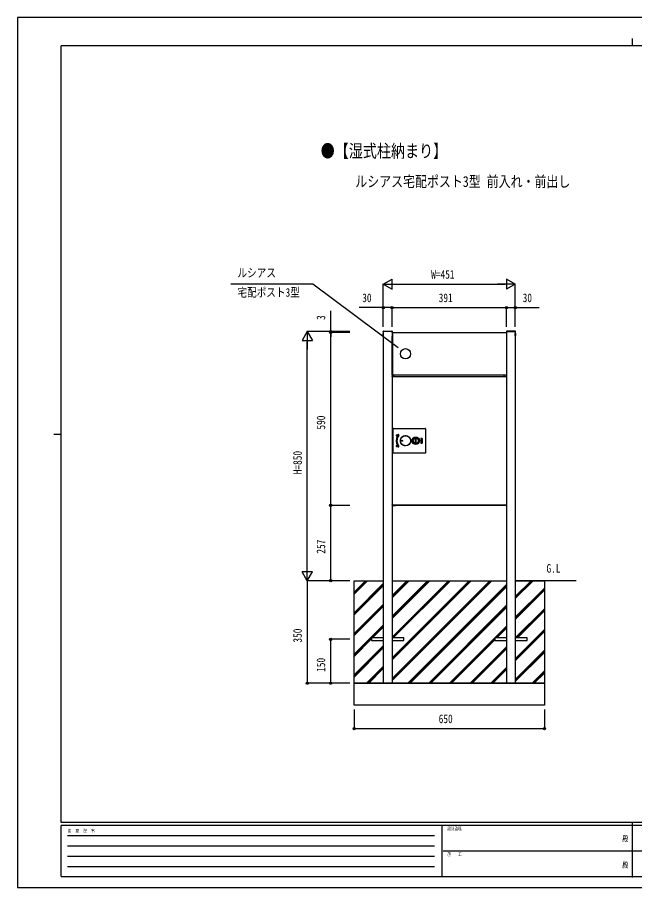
# Model space of a CAD drawing. Units: millimetres, scale not verified. Extents: x -2102 to 2102, y -1485 to 1485.
# Drawn here: x -2102 to 5, y -1485 to 1485 of the extents above; entities that cross this region are included whole.
import ezdxf
from ezdxf.enums import TextEntityAlignment as Align

# ---------------------------------------------------------------- set-up
doc = ezdxf.new("R2010")
doc.units = ezdxf.units.MM
doc.header["$LTSCALE"] = 8
doc.header["$PDMODE"] = 32
doc.header["$PDSIZE"] = 4
for name, color, linetype in [('0-1_USER1', 3, 'Continuous'), ('0-3_YKK_A1', 4, 'Continuous'), ('0-4_YKK_D', 6, 'Continuous'), ('0-5_YKK_ZWAK', 7, 'Continuous')]:
    doc.layers.add(name, color=color, linetype=linetype)
doc.styles.add('ＭＳ ゴシック', font='')
doc.styles.get('ＭＳ ゴシック').set_extended_font_data('MS Gothic')

msp = doc.modelspace()

# ---------------------------------------------------------------- linework, layer by layer
at = {"layer": '0-3_YKK_A1'}
for p, q in [((-853.64, 412.5), (-853.575, 413.561)), ((-852.642, 412.5), (-853.64, 412.5)), ((-853.5, 406.25), (-852.991, 406.25)), ((-852.991, 406.25), (-852.991, 398.75)), ((-822.99, 412.5), (-852.99, 412.5)), ((-852.99, 412.5), (-852.99, -787.5)), ((-823.638, 412.5), (-852.642, 412.5)), ((-852.577, 414.5), (-823.703, 414.5)), ((-822.99, 412.5), (-822.99, -787.5)), ((-822.49, 408.7), (-822.49, 409.5)), ((-822.484, 408.7), (-822.49, 408.7)), ((-822.49, 407.9), (-822.49, 408.6)), ((-822.49, 407.9), (-822.49, 396.4)), ((-821.99, 408.4), (-821.904, 408.4)), ((-821.904, 408.5), (-821.904, 265.5)), ((-821.104, 408.5), (-821.904, 408.5)), ((-821.49, 409.4), (-821.69, 409.4)), ((-821.49, 408.6), (-821.69, 408.6)), ((-821.69, 408.5), (-821.69, 408.6)), ((-821.49, 408.6), (-821.49, 408.5)), ((-821.104, 408.7), (-821.104, 409.5)), ((-821.104, 408.7), (-821.104, 408.5)), ((-433.29, 408.7), (-433.29, 409.5)), ((-432.99, 409.5), (-433.29, 409.5)), ((-433.29, 408.7), (-433.29, 408.5)), ((-432.99, 408.7), (-433.29, 408.7)), ((-432.49, 408.5), (-433.29, 408.5)), ((-432.99, 409.5), (-432.49, 409.5)), ((-432.49, 408.7), (-432.99, 408.7)), ((-432.496, 408.7), (-432.49, 408.6)), ((-432.49, 409.5), (-432.49, 408.7)), ((-432.49, 408.6), (-432.49, 408.5)), ((-431.99, 412.5), (-401.99, 412.5)), ((-431.99, 412.5), (-431.99, -787.5)), ((-431.342, 412.5), (-402.338, 412.5)), ((-402.403, 414.5), (-431.277, 414.5)), ((-402.338, 412.5), (-401.34, 412.5)), ((-401.99, 412.5), (-401.99, -787.5)), ((-401.99, 398.75), (-401.99, 406.25)), ((-401.481, 398.75), (-401.99, 398.75)), ((-401.34, 412.5), (-401.405, 413.561)), ((-822.49, 264.5), (-822.49, 265.3)), ((-822.49, 265.3), (-821.69, 265.3)), ((-821.69, 264.5), (-822.49, 264.5)), ((-821.99, 258.7), (-822.49, 258.7)), ((-821.69, 258.5), (-822.49, 258.5)), ((-822.49, 258.5), (-822.49, -178.4)), ((-821.99, 259.5), (-821.69, 259.5)), ((-821.99, 258.7), (-821.69, 258.7)), ((-821.104, 265.5), (-821.904, 265.5)), ((-821.69, 265.5), (-821.69, 259.5)), ((-821.69, 259.5), (-433.29, 259.5)), ((-821.69, 258.7), (-821.69, 259.5)), ((-821.69, 258.7), (-821.69, 258.5)), ((-821.104, 265.3), (-821.104, 265.5)), ((-821.104, 265.3), (-821.104, 264.5)), ((-433.29, 264.5), (-821.104, 264.5)), ((-816.79, 259.5), (-816.79, 264.5)), ((-441.69, 264.5), (-441.69, 259.5)), ((-433.29, 265.3), (-433.29, 265.5)), ((-433.29, 265.3), (-433.29, 264.5)), ((-432.99, 265.3), (-433.29, 265.3)), ((-432.99, 264.5), (-433.29, 264.5)), ((-433.29, 264.5), (-433.29, 259.5)), ((-433.29, 258.7), (-433.29, 259.5)), ((-432.99, 259.5), (-433.29, 259.5)), ((-433.29, 258.7), (-433.29, 258.5)), ((-432.99, 258.7), (-433.29, 258.7)), ((-432.49, 258.5), (-433.29, 258.5)), ((-432.99, 265.3), (-432.49, 265.3)), ((-432.99, 259.5), (-432.49, 259.5)), ((-432.49, 258.7), (-432.99, 258.7)), ((-432.49, 259.5), (-432.49, 258.7)), ((-819.49, -0.9), (-819.49, 81.1)), ((-818.49, 82.1), (-709.49, 82.1)), ((-801.547, 61.298), (-808.339, 59.605)), ((-708.49, 81.1), (-708.49, -0.9)), ((-807.734, 57.179), (-803.765, 58.168)), ((-743.032, 46.599), (-741.032, 46.601)), ((-743.018, 33.599), (-743.032, 46.599)), ((-743.018, 33.599), (-741.018, 33.601)), ((-741.018, 33.601), (-741.032, 46.601)), ((-725.025, 47.85), (-725.025, 32.35)), ((-724.925, 47.75), (-724.925, 32.45)), ((-720.525, 48.35), (-724.525, 48.35)), ((-724.525, 31.85), (-720.525, 31.85)), ((-720.625, 48.25), (-724.425, 48.25)), ((-724.425, 31.95), (-720.625, 31.95)), ((-720.125, 47.75), (-720.125, 32.45)), ((-720.025, 47.85), (-720.025, 32.35)), ((-808.339, 20.595), (-801.547, 18.902)), ((-803.765, 22.032), (-807.734, 23.021)), ((-709.49, -1.9), (-818.49, -1.9)), ((-821.69, -178.4), (-822.49, -178.4)), ((-821.99, -179.4), (-822.49, -179.4)), ((-821.99, -178.6), (-821.69, -178.6)), ((-821.99, -179.4), (-821.69, -179.4)), ((-821.69, -178.6), (-821.69, -178.4)), ((-821.69, -178.6), (-821.69, -179.4)), ((-433.29, -179.4), (-821.69, -179.4)), ((-821.69, -179.4), (-821.69, -180.5)), ((-821.69, -180.5), (-820.89, -180.5)), ((-820.89, -180.5), (-811.39, -180.5)), ((-810.79, -180.5), (-811.39, -180.5)), ((-810.89, -180), (-810.89, -179.4)), ((-810.79, -179.7), (-810.89, -179.7)), ((-810.79, -179.7), (-810.79, -179.4)), ((-810.79, -180.5), (-810.79, -179.7)), ((-441.69, -180.5), (-810.79, -180.5)), ((-441.69, -179.4), (-441.69, -179.7)), ((-441.69, -179.7), (-441.69, -180.5)), ((-441.59, -179.7), (-441.69, -179.7)), ((-441.09, -180.5), (-441.69, -180.5)), ((-441.59, -180), (-441.59, -179.4)), ((-434.09, -180.5), (-441.09, -180.5)), ((-433.29, -178.6), (-433.29, -178.4)), ((-433.29, -178.6), (-433.29, -179.4)), ((-432.99, -178.6), (-433.29, -178.6)), ((-432.99, -179.4), (-433.29, -179.4)), ((-432.99, -178.6), (-432.49, -178.6)), ((-432.49, -179.4), (-432.99, -179.4)), ((-432.49, -178.6), (-432.49, -179.4)), ((-952.49, -476.411), (-913.579, -437.5)), ((-952.49, -480.036), (-909.954, -437.5)), ((-952.49, -483.661), (-906.329, -437.5)), ((-822.99, -437.5), (-431.99, -437.5)), ((-822.99, -488.333), (-772.157, -437.5)), ((-822.99, -559.043), (-701.447, -437.5)), ((-822.99, -629.754), (-630.736, -437.5)), ((-822.99, -700.465), (-560.025, -437.5)), ((-822.99, -771.176), (-489.315, -437.5)), ((-822.99, -491.958), (-768.532, -437.5)), ((-822.99, -562.668), (-697.822, -437.5)), ((-822.99, -704.09), (-556.4, -437.5)), ((-822.99, -774.801), (-485.69, -437.5)), ((-822.99, -495.583), (-764.907, -437.5)), ((-822.99, -566.293), (-694.197, -437.5)), ((-822.99, -707.715), (-552.775, -437.5)), ((-822.99, -778.426), (-482.065, -437.5)), ((-822.611, -633), (-627.111, -437.5)), ((-818.986, -633), (-623.486, -437.5)), ((-194.759, -437.5), (-401.99, -437.5)), ((-401.99, -491.597), (-347.893, -437.5)), ((-401.99, -495.222), (-344.268, -437.5)), ((-401.99, -498.847), (-340.643, -437.5)), ((-952.49, -547.122), (-852.99, -447.622)), ((-952.49, -550.747), (-852.99, -451.247)), ((-952.49, -554.372), (-852.99, -454.872)), ((-768.604, -787.5), (-431.99, -450.886)), ((-764.979, -787.5), (-431.99, -454.511)), ((-761.354, -787.5), (-431.99, -458.136)), ((-401.99, -562.308), (-302.49, -462.807)), ((-401.99, -565.933), (-302.49, -466.432)), ((-401.99, -569.558), (-302.49, -470.057)), ((-952.49, -617.832), (-852.99, -518.333)), ((-952.49, -621.457), (-852.99, -521.958)), ((-952.49, -625.082), (-852.99, -525.583)), ((-697.893, -787.5), (-431.99, -521.597)), ((-694.268, -787.5), (-431.99, -525.222)), ((-690.643, -787.5), (-431.99, -528.847)), ((-401.972, -633), (-302.49, -533.518)), ((-398.347, -633), (-302.49, -537.143)), ((-394.722, -633), (-302.49, -540.768)), ((-952.49, -688.543), (-852.99, -589.043)), ((-952.49, -692.168), (-852.99, -592.668)), ((-627.183, -787.5), (-431.99, -592.308)), ((-889.697, -633), (-852.99, -596.293)), ((-469.058, -633), (-431.99, -595.933)), ((-465.433, -633), (-431.99, -599.558)), ((-401.99, -703.729), (-302.49, -604.228)), ((-401.99, -707.354), (-302.49, -607.853)), ((-401.99, -710.979), (-302.49, -611.478)), ((-952.49, -695.793), (-892.99, -636.293)), ((-623.558, -787.5), (-471.99, -635.933)), ((-619.933, -787.5), (-471.99, -639.558)), ((-952.49, -759.254), (-852.99, -659.754)), ((-952.49, -762.879), (-852.99, -663.379)), ((-952.49, -766.504), (-852.99, -667.004)), ((-556.472, -787.5), (-431.99, -663.018)), ((-552.847, -787.5), (-431.99, -666.643)), ((-549.222, -787.5), (-431.99, -670.268)), ((-401.99, -774.44), (-302.49, -674.939)), ((-401.99, -778.065), (-302.49, -678.564)), ((-401.99, -781.69), (-302.49, -682.189)), ((-910.025, -787.5), (-852.99, -730.465)), ((-906.4, -787.5), (-852.99, -734.09)), ((-902.775, -787.5), (-852.99, -737.715)), ((-485.761, -787.5), (-431.99, -733.729)), ((-482.136, -787.5), (-431.99, -737.354)), ((-478.511, -787.5), (-431.99, -740.979)), ((-344.34, -787.5), (-302.49, -745.65)), ((-340.715, -787.5), (-302.49, -749.275)), ((-337.09, -787.5), (-302.49, -752.9)), ((-852.99, -787.5), (-822.99, -787.5)), ((-431.99, -787.5), (-401.99, -787.5))]:
    msp.add_line(p, q, dxfattribs=at)
for points in [[(-855, 404.55), (-853.145, 403.645), (-852.536, 402.5)], [(-855, 400.45), (-853.145, 401.355), (-852.536, 402.5)], [(-853.5, 406.25), (-853.5, 398.75), (-852.991, 398.75)], [(-822.705, 413.561), (-822.64, 412.5), (-823.638, 412.5)], [(-822.49, 409.5), (-821.49, 409.5), (-821.104, 409.5), (-433.29, 409.5)], [(-821.904, 394.4), (-822.49, 394.4), (-822.49, 396.4)], [(-821.904, 265.5), (-822.49, 265.5), (-822.49, 394.4)], [(-821.104, 409.4), (-821.49, 409.4), (-821.49, 408.6)], [(-432.49, 408.5), (-432.49, 265.5), (-433.29, 265.5)], [(-432.275, 413.561), (-432.34, 412.5), (-431.342, 412.5)], [(-399.981, 404.55), (-401.836, 403.645), (-402.445, 402.5)], [(-399.981, 400.45), (-401.836, 401.355), (-402.445, 402.5)], [(-401.481, 398.75), (-401.481, 406.25), (-401.99, 406.25)], [(-822.49, 258.7), (-822.49, 259.5), (-821.99, 259.5)], [(-432.49, 258.5), (-432.49, -178.4), (-433.29, -178.4)], [(-432.49, 265.3), (-432.49, 264.5), (-432.99, 264.5)], [(-778.205, 22.818), (-779.023, 22.894), (-779.836, 23.007), (-780.642, 23.159), (-781.44, 23.349), (-782.227, 23.576), (-783, 23.838), (-783.755, 24.135), (-784.492, 24.465), (-785.213, 24.828), (-785.916, 25.225), (-786.602, 25.656), (-787.272, 26.122), (-787.919, 26.619), (-788.539, 27.143), (-789.131, 27.694), (-789.697, 28.271), (-790.236, 28.875), (-790.747, 29.506), (-791.231, 30.164), (-791.684, 30.844), (-792.103, 31.542), (-792.487, 32.256), (-792.836, 32.986), (-793.151, 33.732), (-793.432, 34.494), (-793.677, 35.271), (-793.887, 36.063), (-794.058, 36.86), (-794.191, 37.661), (-794.286, 38.465), (-794.344, 39.273), (-794.364, 40.085), (-794.345, 40.901), (-794.287, 41.719), (-794.191, 42.534), (-794.058, 43.341), (-793.887, 44.136), (-793.68, 44.92), (-793.437, 45.692)], [(-778.407, 23.008), (-779.209, 23.092), (-780.005, 23.214), (-780.794, 23.373), (-781.573, 23.569), (-782.341, 23.801), (-783.096, 24.068), (-783.832, 24.367), (-784.55, 24.7), (-785.251, 25.064), (-785.935, 25.46), (-786.601, 25.889), (-787.251, 26.351), (-787.88, 26.844), (-788.484, 27.364), (-789.06, 27.909), (-789.61, 28.479), (-790.134, 29.075), (-790.63, 29.695), (-791.1, 30.342), (-791.542, 31.012), (-791.95, 31.7), (-792.323, 32.403), (-792.663, 33.121), (-792.97, 33.853), (-793.242, 34.601), (-793.481, 35.363), (-793.684, 36.14), (-793.851, 36.924), (-793.981, 37.711), (-794.073, 38.501), (-794.129, 39.293), (-794.148, 40.088), (-794.13, 40.886), (-794.074, 41.687), (-793.982, 42.484), (-793.852, 43.271), (-793.687, 44.048), (-793.487, 44.815), (-793.251, 45.572)], [(-793.437, 45.692), (-793.157, 46.452), (-792.842, 47.201), (-792.49, 47.937), (-792.103, 48.658), (-791.684, 49.357), (-791.235, 50.031), (-790.756, 50.683), (-790.247, 51.312), (-789.707, 51.918), (-789.137, 52.5), (-788.539, 53.057), (-787.918, 53.582), (-787.276, 54.075), (-786.614, 54.536), (-785.931, 54.966), (-785.228, 55.364), (-784.504, 55.73), (-783.759, 56.063), (-782.999, 56.362), (-782.225, 56.625), (-781.439, 56.851), (-780.641, 57.041), (-779.835, 57.193), (-779.023, 57.306), (-778.205, 57.382)], [(-793.251, 45.572), (-792.98, 46.319), (-792.673, 47.057), (-792.33, 47.783), (-791.954, 48.493), (-791.544, 49.184), (-791.103, 49.855), (-790.633, 50.501), (-790.137, 51.121), (-789.614, 51.717), (-789.064, 52.287), (-788.487, 52.833), (-787.882, 53.354), (-787.253, 53.847), (-786.604, 54.309), (-785.938, 54.737), (-785.254, 55.134), (-784.553, 55.499), (-783.835, 55.831), (-783.098, 56.131), (-782.343, 56.399), (-781.574, 56.631), (-780.794, 56.827), (-780.005, 56.986), (-779.209, 57.107), (-778.407, 57.192)], [(-779.411, 57.079), (-779.211, 57.107), (-779.011, 57.132), (-778.81, 57.154), (-778.609, 57.174), (-778.407, 57.192)], [(-822.49, -179.4), (-822.49, -178.6), (-821.99, -178.6)], [(-433.29, -179.4), (-433.29, -180.5), (-434.09, -180.5)], [(-401.99, -437.5), (-302.49, -437.5), (-302.49, -787.5), (-952.49, -787.5), (-952.49, -437.5), (-852.99, -437.5)], [(-852.99, -633), (-892.99, -633), (-892.99, -642), (-852.99, -642)], [(-822.99, -642), (-782.99, -642), (-782.99, -633), (-822.99, -633)], [(-431.99, -633), (-471.99, -633), (-471.99, -642), (-431.99, -642)], [(-401.99, -642), (-361.99, -642), (-361.99, -633), (-401.99, -633)]]:
    msp.add_lwpolyline(points, dxfattribs=at)
msp.add_lwpolyline([(-952.49, -787.5), (-302.49, -787.5), (-302.49, -862.5), (-952.49, -862.5)], close=True, dxfattribs=at)
for centre, radius in [((-776.99, 337), 17.5), ((-776.99, 40.1), 17.685), ((-777.025, 40.1), 17.5), ((-777.025, 40.1), 17.112), ((-788.99, 40.1), 1.75), ((-742.025, 40.1), 12.75), ((-741.99, 40.1), 12.75), ((-741.99, 40.1), 12.75), ((-742.025, 40.1), 12.5), ((-742.025, 40.1), 11), ((-742.025, 40.1), 8.5)]:
    msp.add_circle(centre, radius, dxfattribs=at)
for centre, radius, start, end in [((-850.964, 402.5), 4.527, 124.06671, 235.93329), ((-852.577, 413.5), 1, 90, 176.5), ((-823.703, 413.5), 1, 3.5, 90), ((-821.69, 408.6), 0.8, 90, 180), ((-821.99, 407.9), 0.5, 90, 180), ((-820.49, 396.4), 2, 180, 224.99409), ((-431.277, 413.5), 1, 90, 176.5), ((-402.403, 413.5), 1, 3.5, 90), ((-404.017, 402.5), 4.527, 304.06671, 55.93329), ((-818.49, 81.1), 1, 90, 180), ((-808.037, 58.392), 1.25, 104, 284), ((-801.124, 59.6), 1.75, 321.02124, 104), ((-709.49, 81.1), 1, 0, 90), ((-777.025, 40.1), 31.75, 146.31167, 213.68833), ((-777.025, 40.1), 29.25, 141.02124, 218.97876), ((-803.693, 57.877), 0.3, 326.31167, 104), ((-755.707, 33.278), 32.972, 133.02751, 133.50945), ((-724.525, 47.85), 0.5, 90, 180), ((-724.525, 32.35), 0.5, 180, 270), ((-724.425, 47.75), 0.5, 90, 180), ((-724.425, 32.45), 0.5, 180, 270), ((-720.625, 47.75), 0.5, 0, 90), ((-720.625, 32.45), 0.5, 270, 0), ((-720.525, 47.85), 0.5, 0, 90), ((-720.525, 32.35), 0.5, 270, 0), ((-808.037, 21.808), 1.25, 76, 256), ((-803.693, 22.323), 0.3, 256, 33.68833), ((-801.124, 20.6), 1.75, 256, 38.97876), ((-755.707, 46.922), 32.972, 226.49055, 226.97249), ((-818.49, -0.9), 1, 180, 270), ((-709.49, -0.9), 1, 270, 0), ((-811.39, -180), 0.5, 270, 0), ((-441.09, -180), 0.5, 180, 270)]:
    msp.add_arc(centre, radius, start, end, dxfattribs=at)
at = {"layer": '0-4_YKK_D'}
for p, q in [((-852.99, 574.5), (-822.679, 592)), ((-852.99, 428.5), (-852.99, 575.5)), ((-852.99, 574.5), (-822.679, 557)), ((-852.99, 574.5), (-792.368, 574.5)), ((-822.679, 557), (-822.679, 592)), ((-817.99, 574.5), (-436.989, 574.5)), ((-401.989, 574.5), (-462.611, 574.5)), ((-401.989, 574.5), (-432.3, 592)), ((-432.3, 592), (-432.3, 557)), ((-401.989, 574.5), (-432.3, 557)), ((-401.989, 428.5), (-401.989, 575.5)), ((-1032.49, 412.5), (-1032.49, 483.833)), ((-852.99, 428.5), (-852.99, 495.5)), ((-822.99, 428.5), (-822.99, 495.5)), ((-822.99, 428.5), (-822.99, 495.5)), ((-822.99, 494.5), (-431.99, 494.5)), ((-431.99, 428.5), (-431.99, 495.5)), ((-431.99, 428.5), (-431.99, 495.5)), ((-401.989, 428.5), (-401.989, 495.5)), ((-1112.49, 412.5), (-1129.99, 382.189)), ((-967.49, 412.5), (-1113.49, 412.5)), ((-1112.49, 412.5), (-1094.99, 382.189)), ((-1112.49, 412.5), (-1112.49, 351.878)), ((-967.49, 412.5), (-1033.49, 412.5)), ((-967.49, 409.5), (-1033.49, 409.5)), ((-967.49, 409.5), (-1033.49, 409.5)), ((-1032.49, 409.5), (-1032.49, 412.5)), ((-1032.49, -180.5), (-1032.49, 409.5)), ((-1032.49, 409.5), (-1032.49, 394.5)), ((-1129.99, 382.189), (-1094.99, 382.189)), ((-1112.49, -402.5), (-1112.49, 377.5)), ((-967.49, -180.5), (-1033.49, -180.5)), ((-967.49, -180.5), (-1033.49, -180.5)), ((-1032.49, -437.5), (-1032.49, -180.5)), ((-1112.49, -437.5), (-1112.49, -376.878)), ((-1112.49, -437.5), (-1129.99, -407.189)), ((-1094.99, -407.189), (-1129.99, -407.189)), ((-1112.49, -437.5), (-1094.99, -407.189)), ((-967.49, -437.5), (-1113.49, -437.5)), ((-967.49, -437.5), (-1113.49, -437.5)), ((-1112.49, -437.5), (-1112.49, -787.5)), ((-967.49, -437.5), (-1033.49, -437.5)), ((-967.49, -637.5), (-1033.49, -637.5)), ((-1032.49, -787.5), (-1032.49, -637.5)), ((-967.49, -787.5), (-1113.49, -787.5)), ((-967.49, -787.5), (-1033.49, -787.5)), ((-952.49, -877.5), (-952.49, -943.5)), ((-302.49, -877.5), (-302.49, -943.5)), ((-952.49, -942.5), (-302.49, -942.5))]:
    msp.add_line(p, q, dxfattribs=at)
for points in [[(-801.844, 357.195), (-1093.396, 574.5), (-1373.599, 574.5)], [(-822.99, 494.5), (-852.99, 494.5), (-934.923, 494.5)], [(-431.99, 494.5), (-401.989, 494.5), (-320.056, 494.5)]]:
    msp.add_lwpolyline(points, dxfattribs=at)
for centre in [(-852.99, 494.5), (-822.99, 494.5), (-822.99, 494.5), (-431.99, 494.5), (-431.99, 494.5), (-401.989, 494.5), (-1032.49, 412.5), (-1032.49, 409.5), (-1032.49, 409.5), (-1032.49, -180.5), (-1032.49, -180.5), (-1032.49, -437.5), (-1032.49, -637.5), (-1112.49, -787.5), (-1032.49, -787.5), (-952.49, -942.5), (-302.49, -942.5)]:
    msp.add_circle(centre, 3.75, dxfattribs=at)
at = {"layer": '0-5_YKK_ZWAK'}
for p, q in [((-2.49, 1412.5), (-2.49, 1387.5)), ((1947.51, 1387.5), (-1952.49, 1387.5)), ((-1952.49, -1262.5), (-1952.49, 1387.5)), ((-1977.49, 62.5), (-1952.49, 62.5)), ((1947.51, -1262.5), (-1952.49, -1262.5)), ((-652.49, -1272.5), (-1952.49, -1272.5)), ((-1952.49, -1447.5), (-1952.49, -1272.5)), ((-652.49, -1272.5), (-652.49, -1447.5)), ((-2.49, -1272.5), (-652.49, -1272.5)), ((-2.49, -1262.5), (-2.49, -1447.5)), ((647.51, -1272.5), (-2.49, -1272.5)), ((-1931.24, -1307.5), (-677.49, -1307.5)), ((-1931.24, -1342.5), (-677.49, -1342.5)), ((-648.74, -1360), (-2.49, -1360)), ((-2.49, -1360), (647.51, -1360)), ((-1931.24, -1377.5), (-677.49, -1377.5)), ((-1931.24, -1412.5), (-677.49, -1412.5)), ((-1952.49, -1447.5), (-652.49, -1447.5)), ((-652.49, -1447.5), (-2.49, -1447.5)), ((-2.49, -1447.5), (647.51, -1447.5))]:
    msp.add_line(p, q, dxfattribs=at)
msp.add_lwpolyline([(-2102.5, -1485), (2102.5, -1485), (2102.5, 1485), (-2102.5, 1485)], close=True, dxfattribs=at)
msp.add_point((-2.49, -1447.5), dxfattribs=at)

# ---------------------------------------------------------------- texts
at = {"layer": '0-1_USER1', "style": 'ＭＳ ゴシック', "width": 0.8}
for s, height, p in [('●【湿式柱納まり】', 43.99, (-1066.7, 994)), ('ルシアス宅配ポスト3型 前入れ・前出し', 37.39, (-948.5, 895))]:
    msp.add_text(s, height=height, dxfattribs=at).set_placement(p, align=Align.BOTTOM_LEFT)
at = {"layer": '0-3_YKK_A1', "style": 'ＭＳ ゴシック', "width": 0.8}
msp.add_text('G.L', height=29.33, dxfattribs=at).set_placement((-295.5, -419), align=Align.BOTTOM_LEFT)
at = {"layer": '0-4_YKK_D', "style": 'ＭＳ ゴシック', "width": 0.8}
for s, p in [('ルシアス', (-1350.976, 589.465)), ('W=451', (-689.356, 584.5)), ('宅配ポスト3型', (-1350.976, 522.798)), ('30', (-924.923, 504.5)), ('391', (-663.757, 504.5)), ('30', (-376.989, 504.5)), ('650', (-663.756, -932.5))]:
    msp.add_text(s, height=29.33, dxfattribs=at).set_placement(p, align=Align.BOTTOM_LEFT)
for s, p in [('3', (-1042.49, 452.5)), ('590', (-1042.49, 78.233)), ('H=850', (-1122.49, -74.367)), ('257', (-1042.49, -345.267)), ('350', (-1122.49, -648.767)), ('150', (-1042.49, -748.767))]:
    msp.add_text(s, height=29.33, rotation=90, dxfattribs=at).set_placement(p, align=Align.BOTTOM_LEFT)
at = {"layer": '0-5_YKK_ZWAK', "style": 'ＭＳ ゴシック', "width": 0.8}
for s, height, p in [('設計監理', 11, (-634.157, -1292.5)), ('変  更  記  事', 11, (-1930.655, -1300)), ('殿', 18.33, (-36.833, -1332.917)), ('施\u3000\u3000工', 11, (-634.157, -1380)), ('殿', 18.33, (-36.833, -1422.917))]:
    msp.add_text(s, height=height, dxfattribs=at).set_placement(p, align=Align.BOTTOM_LEFT)

doc.saveas('drawing.dxf')
